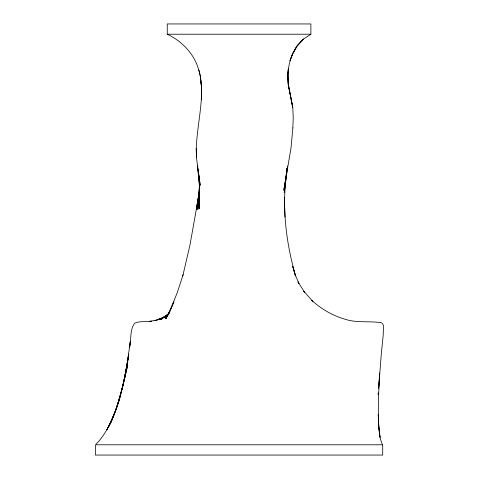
<?xml version="1.0" encoding="UTF-8"?>
<svg xmlns="http://www.w3.org/2000/svg" width="479" height="479" viewBox="0 0 479 479"><rect width="100%" height="100%" fill="white"/><g stroke="black" fill="none" stroke-linecap="round" stroke-linejoin="round"><path stroke-width="0.72" d="M201.431 99.86L201.629 87.938C201.952 108.218 197.025 128.121 196.246 148.34M292.849 128.019L293.226 117.481L292.789 107.53L288.25 84.741L292.789 107.631L288.43 84.663L287.879 74.449L288.328 68.665L287.891 74.814L288.202 84.448C287.19 74.005 288.466 63.366 292.663 53.708L296.908 46.062L292.663 53.708L289.975 60.719L292.903 53.253L297.339 45.786L303.357 39.116L297.429 45.475L303.542 39.021L310.889 34.213L310.889 23.95L167.255 23.95L167.255 34.213C180.266 40.356 191.313 50.966 196.857 64.36L198.881 70.126L200.3 75.999L201.641 88.028L200.288 75.88L201.623 87.98M378.584 388.613L379.673 373.033L378.506 397.265L378.32 411.724L378.727 426.232L379.931 437.602M199.024 195.348L197.953 209.299L199.408 185.876L199.318 208.628L199.348 186.02L198.659 175.667M199.252 192.408L199.474 189.474M378.626 388.643L381.356 353.197L383.224 334.959C382.823 331.043 385.356 325.552 381.559 322.762C369.584 320.798 357.077 323.145 345.275 319.301C332.689 315.775 321.301 309.039 311.649 300.285L312.865 301.453L303.764 291.19L304.77 292.633L298.01 281.874L298.956 283.508L295.178 274.695L292.717 266.444L295.519 275.946C286.58 244.2 282.107 210.664 286.065 177.787M292.861 127.887L290.993 148.149L283.819 190.229L287.687 166.045L284.263 192.474L286.394 173.266M286.208 176.296L286.49 173.314M286.628 171.829L286.975 168.105L286.556 171.793M199.462 188.037L196.935 209.551L198.522 197.971M198.821 195.803L199.019 194.354M199.318 192.181L199.515 190.732M126.701 367.333L126.492 368.788L128.695 354.077L124.45 379.464L128.246 357.987L123.199 384.511L119.211 400.121M126.917 365.872L130.312 341.246L129.57 347.467C131.515 339.563 129.516 329.797 134.815 323.05L139.305 321.864L151.466 321.187L149.682 321.427L156.417 320.122L164.495 317.218L154.992 320.738L162.65 317.769L168.093 314.547L161.369 318.625L168.644 313.949M198.989 193.025L196.408 209.155L198.516 197.384M199.222 191.558L199.456 190.097M198.779 195.911L199.042 194.438M199.019 194.205L189.965 245.038L182.798 275.898M122.073 388.906L127.779 362.28L123.199 384.511L116.936 407.132L122.073 388.906L127.3 366.854C122.373 387.373 118.127 408.443 108.344 427.34L114.505 413.425L119.912 397.42L115.661 410.407L110.2 423.771M183.128 274.647L177.469 292.082L170.41 309.895L173.907 301.932L165.938 318.643L170.219 310.697L165.698 318.433L168.836 313.44M118.93 401.378L113.499 416.155L106.865 429.843L112.661 418.58C108.272 427.729 103.356 436.842 96.123 444.093M110.236 423.717L114.505 413.425M169.243 312.607L165.74 317.751L168.776 313.649M168.734 313.44L166.093 316.769L168.943 313.482M168.764 313.47L166.776 315.655L168.836 313.613M168.847 313.541L160.555 319.744L168.093 314.38M167.255 34.213L310.889 34.213M382.044 443.883L380.362 438.788L378.889 427.807L378.218 414.443L378.727 426.232L379.853 436.884M198.839 69.97L200.3 75.999M198.318 169.692L199.623 185.744L197.39 165.842L200.216 185.337L196.42 157.334L196.252 148.418L196.444 157.238M198.264 169.746L198.557 174.182M284.286 197.21L285.005 217.059M378.272 393.067L378.171 394.552L378.284 393.073M382.709 444.787L95.435 444.787L95.435 455.05L382.709 455.05L382.709 444.787"/></g></svg>
